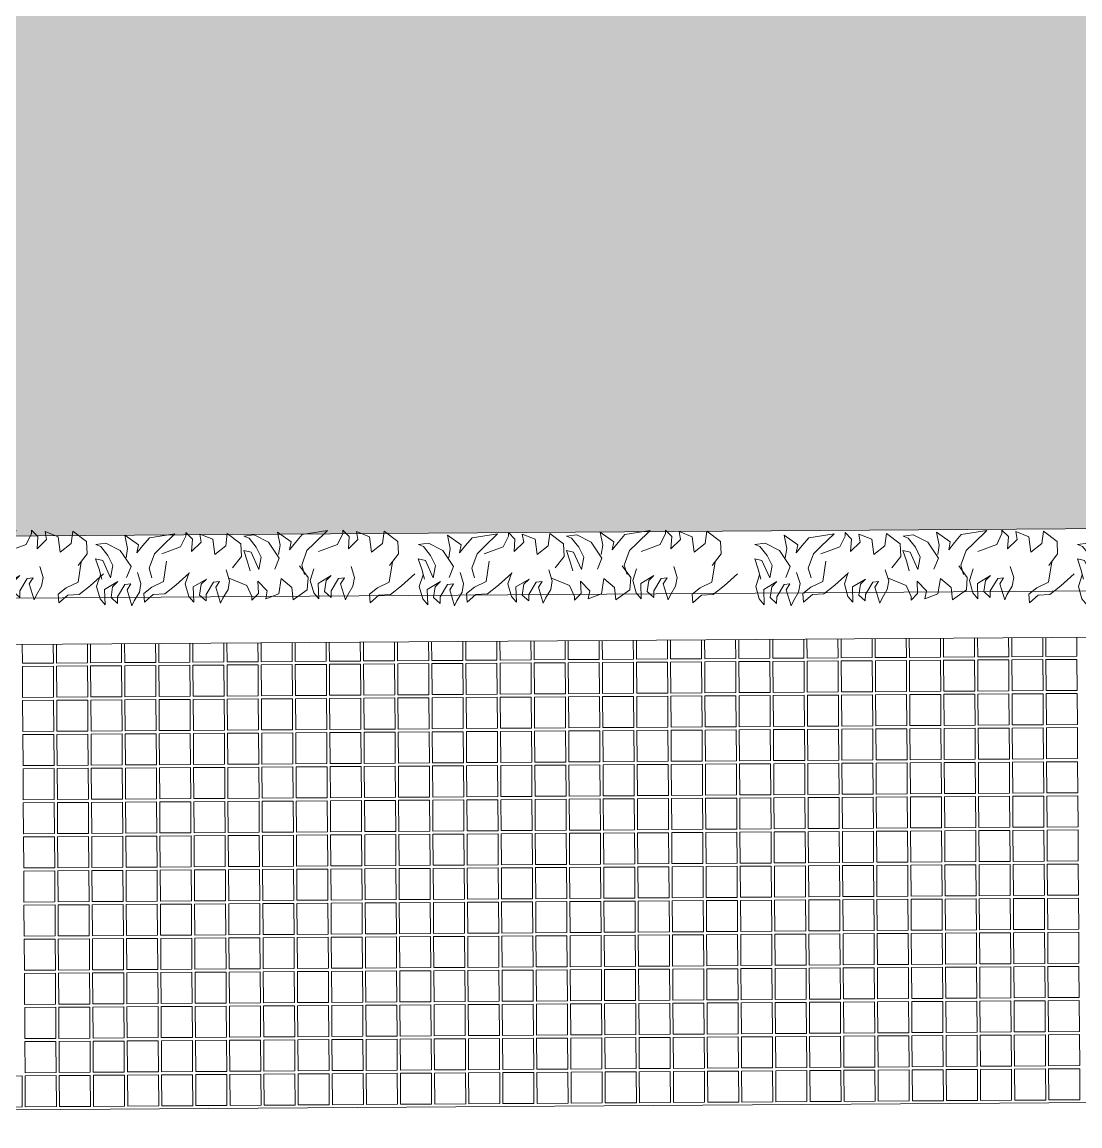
# Model space of a CAD drawing. Header units: millimetres. Extents: x -225363 to 347188, y -782467 to 813415.
# Drawn here: x 32867 to 36278, y 14991 to 18549 of the extents above; entities that cross this region are included whole.
import ezdxf

# ---------------------------------------------------------------- set-up
doc = ezdxf.new("R2010")
doc.units = ezdxf.units.MM
doc.layers.add('Xref SCN', color=8, linetype='Continuous', lineweight=0)
pattern_1 = [(197, (-1424125.8, -442865.07), (-126.479246, -237.872866), [95.25, -285.75]), (287, (-1424185.26, -442833.45), (237.872866, -126.479246), [95.25, -285.75])]

# ---------------------------------------------------------------- blocks, each defined once
blk = doc.blocks.new('tre')
at = {"layer": 'Xref SCN', "ltscale": 100}
for points in [[(220, 3680), (-60, 3640), (-140, 3480), (-230, 3370), (-350, 3380), (-240, 3500), (-230, 3660), (-110, 3810), (60, 3990)], [(350, 2660), (450, 2920), (600, 2990), (650, 2990), (560, 3080), (390, 3070), (520, 3200), (630, 3180), (560, 3360), (350, 3390), (470, 3540), (640, 3560), (500, 3750), (330, 3760), (170, 3640)], [(150, 3110), (0, 3160), (-120, 3140), (-240, 3070), (-310, 3040), (-90, 2970), (-10, 3020), (-20, 2940), (-190, 2840), (-280, 2840), (-200, 2750), (-50, 2770), (20, 2840), (-90, 2660), (-300, 2670), (-220, 2600), (-50, 2550), (110, 2600)], [(300, 2110), (430, 2130), (610, 2090), (480, 2280), (370, 2260), (470, 2340), (580, 2430), (640, 2780), (460, 2600), (360, 2500), (160, 2430), (30, 2470)], [(-30, 1420), (-130, 1680), (-280, 1750), (-330, 1750), (-240, 1840), (-70, 1830), (-200, 1960), (-310, 1940), (-240, 2120), (-30, 2150), (-150, 2300), (-320, 2320), (-180, 2510), (-10, 2520), (150, 2400)], [(70, 1720), (210, 1680), (350, 1630), (330, 1730), (90, 1840), (260, 1870), (400, 1800), (520, 1700), (550, 1630), (570, 1770), (470, 1970), (250, 2120), (100, 2060)], [(290, 500), (390, 760), (540, 830), (590, 830), (500, 920), (330, 910), (460, 1040), (570, 1020), (500, 1200), (290, 1230), (410, 1380), (580, 1400), (440, 1590), (270, 1600), (110, 1480)], [(80, 1390), (-70, 1440), (-190, 1420), (-310, 1350), (-380, 1320), (-160, 1250), (-80, 1300), (-90, 1220), (-260, 1120), (-350, 1120), (-270, 1030), (-120, 1050), (-50, 1120), (-160, 940), (-370, 950), (-290, 880), (-120, 830), (40, 880)], [(190, 570), (-90, 530), (-170, 370), (-260, 260), (-380, 270), (-270, 390), (-260, 550), (-140, 700), (30, 880)], [(230, 10), (360, 30), (540, -10), (410, 180), (300, 160), (400, 240), (510, 330), (570, 680), (390, 500), (290, 400), (90, 330), (-40, 370)], [(30, 170), (-120, 220), (-240, 200), (-360, 130), (-430, 100), (-210, 30), (-130, 80), (-140, 0), (-310, -100), (-400, -100), (-320, -190), (-170, -170), (-100, -100), (-210, -280), (-420, -270), (-340, -340), (-170, -390), (-10, -340)], [(-70, -320), (70, -360), (210, -410), (190, -310), (-50, -200), (120, -170), (260, -240), (380, -340), (410, -410), (430, -270), (330, -70), (110, 80), (-40, 20)]]:
    blk.add_lwpolyline(points, dxfattribs=at)
blk = doc.blocks.new('A$C997e597b')
at = {"layer": 'Xref SCN', "ltscale": 3}
for points in [[(31590, 10783.8), (31590.4, 10723.1), (31490.4, 10722.5), (31490, 10783.2)], [(31700, 10784.6), (31700.4, 10723.9), (31600.4, 10723.2), (31600, 10783.9)], [(31810, 10785.3), (31810.4, 10724.6), (31710.4, 10723.9), (31710, 10784.6)], [(31920, 10786.1), (31920.4, 10725.3), (31820.4, 10724.7), (31820, 10785.4)], [(32030, 10786.8), (32030.4, 10726.1), (31930.4, 10725.4), (31930, 10786.1)], [(32140, 10787.5), (32140.4, 10726.8), (32040.4, 10726.1), (32040, 10786.9)], [(32250, 10788.3), (32250.4, 10727.5), (32150.4, 10726.9), (32150, 10787.6)], [(32360, 10789), (32360.4, 10728.3), (32260.4, 10727.6), (32260, 10788.4)], [(32470, 10789.8), (32470.4, 10729), (32370.4, 10728.3), (32370, 10789.1)], [(32580, 10790.5), (32580.4, 10729.7), (32480.4, 10729.1), (32480, 10789.8)], [(29280.1, 10768.3), (29280.5, 10707.7), (29180.5, 10707.1), (29180.1, 10767.6)], [(29390.1, 10769), (29390.5, 10708.5), (29290.5, 10707.8), (29290.1, 10768.4)], [(29500, 10769.8), (29500.5, 10709.2), (29400.5, 10708.5), (29400.1, 10769.1)], [(29610, 10770.5), (29610.5, 10709.9), (29510.5, 10709.3), (29510, 10769.8)], [(29720, 10771.3), (29720.4, 10710.7), (29620.5, 10710), (29620, 10770.6)], [(29830, 10772), (29830.4, 10711.4), (29730.4, 10710.7), (29730, 10771.3)], [(29940, 10772.7), (29940.4, 10712.1), (29840.4, 10711.5), (29840, 10772.1)], [(30050, 10773.5), (30050.4, 10712.9), (29950.4, 10712.2), (29950, 10772.8)], [(30160, 10774.2), (30160.4, 10713.6), (30060.4, 10712.9), (30060, 10773.5)], [(30270, 10775), (30270.4, 10714.3), (30170.4, 10713.7), (30170, 10774.3)], [(30380, 10775.7), (30380.4, 10715.1), (30280.4, 10714.4), (30280, 10775)], [(30490, 10776.4), (30490.4, 10715.8), (30390.4, 10715.1), (30390, 10775.8)], [(30600, 10777.2), (30600.4, 10716.5), (30500.4, 10715.9), (30500, 10776.5)], [(30710, 10777.9), (30710.4, 10717.3), (30610.4, 10716.6), (30610, 10777.2)], [(30820, 10778.7), (30820.4, 10718), (30720.4, 10717.3), (30720, 10778)], [(30930, 10779.4), (30930.4, 10718.7), (30830.4, 10718.1), (30830, 10778.7)], [(31040, 10780.1), (31040.4, 10719.5), (30940.4, 10718.8), (30940, 10779.5)], [(31150, 10780.9), (31150.4, 10720.2), (31050.4, 10719.5), (31050, 10780.2)], [(31260, 10781.6), (31260.4, 10720.9), (31160.4, 10720.3), (31160, 10780.9)], [(31370, 10782.4), (31370.4, 10721.7), (31270.4, 10721), (31270, 10781.7)], [(31480, 10783.1), (31480.4, 10722.4), (31380.4, 10721.7), (31380, 10782.4)]]:
    blk.add_lwpolyline(points, dxfattribs=at)
for points in [[(31380.5, 10711.7), (31480.5, 10712.4), (31481.1, 10612.4), (31381.1, 10611.7)], [(31490.5, 10712.5), (31590.5, 10713.1), (31591.1, 10613.1), (31491.1, 10612.5)], [(31600.5, 10713.2), (31700.5, 10713.9), (31701.1, 10613.9), (31601.1, 10613.2)], [(31710.5, 10713.9), (31810.5, 10714.6), (31811.1, 10614.6), (31711.1, 10613.9)], [(31820.5, 10714.7), (31920.5, 10715.3), (31921.1, 10615.3), (31821.1, 10614.7)], [(31930.5, 10715.4), (32030.5, 10716.1), (32031.1, 10616.1), (31931.1, 10615.4)], [(32040.5, 10716.1), (32140.5, 10716.8), (32141.1, 10616.8), (32041.1, 10616.1)], [(32150.5, 10716.9), (32250.5, 10717.5), (32251.1, 10617.5), (32151.1, 10616.9)], [(32260.5, 10717.6), (32360.5, 10718.3), (32361.1, 10618.3), (32261.1, 10617.6)], [(32370.5, 10718.3), (32470.5, 10719), (32471.1, 10619), (32371.1, 10618.3)], [(32480.5, 10719.1), (32580.5, 10719.7), (32581.1, 10619.7), (32481.1, 10619.1)], [(29180.5, 10697.1), (29280.5, 10697.7), (29281.2, 10597.8), (29181.2, 10597.1)], [(29290.5, 10697.8), (29390.5, 10698.5), (29391.2, 10598.5), (29291.2, 10597.8)], [(29400.5, 10698.5), (29500.5, 10699.2), (29501.2, 10599.2), (29401.2, 10598.5)], [(29510.5, 10699.3), (29610.5, 10699.9), (29611.2, 10599.9), (29511.2, 10599.3)], [(29620.5, 10700), (29720.5, 10700.7), (29721.2, 10600.7), (29621.2, 10600)], [(29730.5, 10700.7), (29830.5, 10701.4), (29831.2, 10601.4), (29731.2, 10600.7)], [(29840.5, 10701.5), (29940.5, 10702.1), (29941.2, 10602.1), (29841.2, 10601.5)], [(29950.5, 10702.2), (30050.5, 10702.9), (30051.2, 10602.9), (29951.2, 10602.2)], [(30060.5, 10702.9), (30160.5, 10703.6), (30161.2, 10603.6), (30061.2, 10602.9)], [(30170.5, 10703.7), (30270.5, 10704.3), (30271.2, 10604.3), (30171.2, 10603.7)], [(30280.5, 10704.4), (30380.5, 10705.1), (30381.2, 10605.1), (30281.2, 10604.4)], [(30390.5, 10705.1), (30490.5, 10705.8), (30491.2, 10605.8), (30391.2, 10605.1)], [(30500.5, 10705.9), (30600.5, 10706.5), (30601.2, 10606.5), (30501.2, 10605.9)], [(30610.5, 10706.6), (30710.5, 10707.3), (30711.2, 10607.3), (30611.2, 10606.6)], [(30720.5, 10707.3), (30820.5, 10708), (30821.2, 10608), (30721.2, 10607.3)], [(30830.5, 10708.1), (30930.5, 10708.7), (30931.2, 10608.7), (30831.2, 10608.1)], [(30940.5, 10708.8), (31040.5, 10709.5), (31041.2, 10609.5), (30941.2, 10608.8)], [(31050.5, 10709.5), (31150.5, 10710.2), (31151.1, 10610.2), (31051.2, 10609.5)], [(31160.5, 10710.3), (31260.5, 10710.9), (31261.1, 10610.9), (31161.1, 10610.3)], [(31270.5, 10711), (31370.5, 10711.7), (31371.1, 10611.7), (31271.1, 10611)], [(31821.2, 10604.7), (31921.2, 10605.3), (31921.9, 10505.3), (31821.9, 10504.7)], [(31931.2, 10605.4), (32031.2, 10606.1), (32031.9, 10506.1), (31931.9, 10505.4)], [(32041.2, 10606.1), (32141.2, 10606.8), (32141.9, 10506.8), (32041.9, 10506.1)], [(32151.2, 10606.9), (32251.2, 10607.5), (32251.9, 10507.5), (32151.9, 10506.9)], [(32261.2, 10607.6), (32361.2, 10608.3), (32361.9, 10508.3), (32261.9, 10507.6)], [(32371.2, 10608.3), (32471.2, 10609), (32471.9, 10509), (32371.9, 10508.3)], [(32481.2, 10609.1), (32581.2, 10609.7), (32581.9, 10509.7), (32481.9, 10509.1)], [(29181.3, 10587.1), (29281.3, 10587.8), (29281.9, 10487.8), (29181.9, 10487.1)], [(29291.3, 10587.8), (29391.3, 10588.5), (29391.9, 10488.5), (29291.9, 10487.8)], [(29401.3, 10588.5), (29501.3, 10589.2), (29501.9, 10489.2), (29401.9, 10488.6)], [(29511.3, 10589.3), (29611.2, 10589.9), (29611.9, 10490), (29511.9, 10489.3)], [(29621.2, 10590), (29721.2, 10590.7), (29721.9, 10490.7), (29621.9, 10490)], [(29731.2, 10590.7), (29831.2, 10591.4), (29831.9, 10491.4), (29731.9, 10490.7)], [(29841.2, 10591.5), (29941.2, 10592.1), (29941.9, 10492.1), (29841.9, 10491.5)], [(29951.2, 10592.2), (30051.2, 10592.9), (30051.9, 10492.9), (29951.9, 10492.2)], [(30061.2, 10592.9), (30161.2, 10593.6), (30161.9, 10493.6), (30061.9, 10492.9)], [(30171.2, 10593.7), (30271.2, 10594.3), (30271.9, 10494.3), (30171.9, 10493.7)], [(30281.2, 10594.4), (30381.2, 10595.1), (30381.9, 10495.1), (30281.9, 10494.4)], [(30391.2, 10595.1), (30491.2, 10595.8), (30491.9, 10495.8), (30391.9, 10495.1)], [(30501.2, 10595.9), (30601.2, 10596.5), (30601.9, 10496.5), (30501.9, 10495.9)], [(30611.2, 10596.6), (30711.2, 10597.3), (30711.9, 10497.3), (30611.9, 10496.6)], [(30721.2, 10597.3), (30821.2, 10598), (30821.9, 10498), (30721.9, 10497.3)], [(30831.2, 10598.1), (30931.2, 10598.7), (30931.9, 10498.7), (30831.9, 10498.1)], [(30941.2, 10598.8), (31041.2, 10599.5), (31041.9, 10499.5), (30941.9, 10498.8)], [(31051.2, 10599.5), (31151.2, 10600.2), (31151.9, 10500.2), (31051.9, 10499.5)], [(31161.2, 10600.3), (31261.2, 10600.9), (31261.9, 10500.9), (31161.9, 10500.3)], [(31271.2, 10601), (31371.2, 10601.7), (31371.9, 10501.7), (31271.9, 10501)], [(31381.2, 10601.7), (31481.2, 10602.4), (31481.9, 10502.4), (31381.9, 10501.7)], [(31491.2, 10602.5), (31591.2, 10603.1), (31591.9, 10503.1), (31491.9, 10502.5)], [(31601.2, 10603.2), (31701.2, 10603.9), (31701.9, 10503.9), (31601.9, 10503.2)], [(31711.2, 10603.9), (31811.2, 10604.6), (31811.9, 10504.6), (31711.9, 10503.9)], [(32371.9, 10498.3), (32471.9, 10499), (32472.6, 10399), (32372.6, 10398.3)], [(32481.9, 10499.1), (32581.9, 10499.7), (32582.6, 10399.7), (32482.6, 10399.1)], [(29182, 10477.1), (29282, 10477.8), (29282.7, 10377.8), (29182.7, 10377.1)], [(29292, 10477.8), (29392, 10478.5), (29392.7, 10378.5), (29292.7, 10377.8)], [(29402, 10478.6), (29502, 10479.2), (29502.7, 10379.2), (29402.7, 10378.6)], [(29512, 10479.3), (29612, 10480), (29612.6, 10380), (29512.7, 10379.3)], [(29622, 10480), (29722, 10480.7), (29722.6, 10380.7), (29622.6, 10380)], [(29732, 10480.8), (29832, 10481.4), (29832.6, 10381.4), (29732.6, 10380.8)], [(29842, 10481.5), (29942, 10482.1), (29942.6, 10382.2), (29842.6, 10381.5)], [(29952, 10482.2), (30052, 10482.9), (30052.6, 10382.9), (29952.6, 10382.2)], [(30062, 10482.9), (30162, 10483.6), (30162.6, 10383.6), (30062.6, 10383)], [(30172, 10483.7), (30272, 10484.3), (30272.6, 10384.3), (30172.6, 10383.7)], [(30282, 10484.4), (30382, 10485.1), (30382.6, 10385.1), (30282.6, 10384.4)], [(30392, 10485.1), (30492, 10485.8), (30492.6, 10385.8), (30392.6, 10385.1)], [(30502, 10485.9), (30602, 10486.5), (30602.6, 10386.5), (30502.6, 10385.9)], [(30612, 10486.6), (30712, 10487.3), (30712.6, 10387.3), (30612.6, 10386.6)], [(30722, 10487.3), (30822, 10488), (30822.6, 10388), (30722.6, 10387.3)], [(30832, 10488.1), (30932, 10488.7), (30932.6, 10388.7), (30832.6, 10388.1)], [(30942, 10488.8), (31042, 10489.5), (31042.6, 10389.5), (30942.6, 10388.8)], [(31052, 10489.5), (31151.9, 10490.2), (31152.6, 10390.2), (31052.6, 10389.5)], [(31161.9, 10490.3), (31261.9, 10490.9), (31262.6, 10390.9), (31162.6, 10390.3)], [(31271.9, 10491), (31371.9, 10491.7), (31372.6, 10391.7), (31272.6, 10391)], [(31381.9, 10491.7), (31481.9, 10492.4), (31482.6, 10392.4), (31382.6, 10391.7)], [(31491.9, 10492.5), (31591.9, 10493.1), (31592.6, 10393.1), (31492.6, 10392.5)], [(31601.9, 10493.2), (31701.9, 10493.9), (31702.6, 10393.9), (31602.6, 10393.2)], [(31711.9, 10493.9), (31811.9, 10494.6), (31812.6, 10394.6), (31712.6, 10393.9)], [(31821.9, 10494.7), (31921.9, 10495.3), (31922.6, 10395.3), (31822.6, 10394.7)], [(31931.9, 10495.4), (32031.9, 10496.1), (32032.6, 10396.1), (31932.6, 10395.4)], [(32041.9, 10496.1), (32141.9, 10496.8), (32142.6, 10396.8), (32042.6, 10396.1)], [(32151.9, 10496.9), (32251.9, 10497.5), (32252.6, 10397.5), (32152.6, 10396.9)], [(32261.9, 10497.6), (32361.9, 10498.3), (32362.6, 10398.3), (32262.6, 10397.6)], [(29182.7, 10367.1), (29282.7, 10367.8), (29283.4, 10267.8), (29183.4, 10267.1)], [(29292.7, 10367.8), (29392.7, 10368.5), (29393.4, 10268.5), (29293.4, 10267.8)], [(29402.7, 10368.6), (29502.7, 10369.2), (29503.4, 10269.2), (29403.4, 10268.6)], [(29512.7, 10369.3), (29612.7, 10370), (29613.4, 10270), (29513.4, 10269.3)], [(29622.7, 10370), (29722.7, 10370.7), (29723.4, 10270.7), (29623.4, 10270)], [(29732.7, 10370.8), (29832.7, 10371.4), (29833.4, 10271.4), (29733.4, 10270.8)], [(29842.7, 10371.5), (29942.7, 10372.2), (29943.4, 10272.2), (29843.4, 10271.5)], [(29952.7, 10372.2), (30052.7, 10372.9), (30053.4, 10272.9), (29953.4, 10272.2)], [(30062.7, 10373), (30162.7, 10373.6), (30163.4, 10273.6), (30063.4, 10273)], [(30172.7, 10373.7), (30272.7, 10374.3), (30273.4, 10274.4), (30173.4, 10273.7)], [(30282.7, 10374.4), (30382.7, 10375.1), (30383.4, 10275.1), (30283.4, 10274.4)], [(30392.7, 10375.1), (30492.7, 10375.8), (30493.4, 10275.8), (30393.4, 10275.2)], [(30502.7, 10375.9), (30602.7, 10376.5), (30603.4, 10276.5), (30503.4, 10275.9)], [(30612.7, 10376.6), (30712.7, 10377.3), (30713.4, 10277.3), (30613.4, 10276.6)], [(30722.7, 10377.3), (30822.7, 10378), (30823.4, 10278), (30723.4, 10277.3)], [(30832.7, 10378.1), (30932.7, 10378.7), (30933.4, 10278.7), (30833.4, 10278.1)], [(30942.7, 10378.8), (31042.7, 10379.5), (31043.3, 10279.5), (30943.4, 10278.8)], [(31052.7, 10379.5), (31152.7, 10380.2), (31153.3, 10280.2), (31053.3, 10279.5)], [(31162.7, 10380.3), (31262.7, 10380.9), (31263.3, 10280.9), (31163.3, 10280.3)], [(31272.7, 10381), (31372.7, 10381.7), (31373.3, 10281.7), (31273.3, 10281)], [(31382.7, 10381.7), (31482.7, 10382.4), (31483.3, 10282.4), (31383.3, 10281.7)], [(31492.7, 10382.5), (31592.7, 10383.1), (31593.3, 10283.1), (31493.3, 10282.5)], [(31602.7, 10383.2), (31702.7, 10383.9), (31703.3, 10283.9), (31603.3, 10283.2)], [(31712.7, 10383.9), (31812.7, 10384.6), (31813.3, 10284.6), (31713.3, 10283.9)], [(31822.7, 10384.7), (31922.7, 10385.3), (31923.3, 10285.3), (31823.3, 10284.7)], [(31932.7, 10385.4), (32032.7, 10386.1), (32033.3, 10286.1), (31933.3, 10285.4)], [(32042.7, 10386.1), (32142.7, 10386.8), (32143.3, 10286.8), (32043.3, 10286.1)], [(32152.7, 10386.9), (32252.7, 10387.5), (32253.3, 10287.5), (32153.3, 10286.9)], [(32262.7, 10387.6), (32362.7, 10388.3), (32363.3, 10288.3), (32263.3, 10287.6)], [(32372.7, 10388.3), (32472.7, 10389), (32473.3, 10289), (32373.3, 10288.3)], [(32482.7, 10389.1), (32582.6, 10389.7), (32583.3, 10289.7), (32483.3, 10289.1)], [(29183.5, 10257.1), (29283.5, 10257.8), (29284.1, 10157.8), (29184.1, 10157.1)], [(29293.5, 10257.8), (29393.5, 10258.5), (29394.1, 10158.5), (29294.1, 10157.8)], [(29403.5, 10258.6), (29503.5, 10259.2), (29504.1, 10159.2), (29404.1, 10158.6)], [(29513.5, 10259.3), (29613.4, 10260), (29614.1, 10160), (29514.1, 10159.3)], [(29623.4, 10260), (29723.4, 10260.7), (29724.1, 10160.7), (29624.1, 10160)], [(29733.4, 10260.8), (29833.4, 10261.4), (29834.1, 10161.4), (29734.1, 10160.8)], [(29843.4, 10261.5), (29943.4, 10262.2), (29944.1, 10162.2), (29844.1, 10161.5)], [(29953.4, 10262.2), (30053.4, 10262.9), (30054.1, 10162.9), (29954.1, 10162.2)], [(30063.4, 10263), (30163.4, 10263.6), (30164.1, 10163.6), (30064.1, 10163)], [(30173.4, 10263.7), (30273.4, 10264.4), (30274.1, 10164.4), (30174.1, 10163.7)], [(30283.4, 10264.4), (30383.4, 10265.1), (30384.1, 10165.1), (30284.1, 10164.4)], [(30393.4, 10265.2), (30493.4, 10265.8), (30494.1, 10165.8), (30394.1, 10165.2)], [(30503.4, 10265.9), (30603.4, 10266.5), (30604.1, 10166.6), (30504.1, 10165.9)], [(30613.4, 10266.6), (30713.4, 10267.3), (30714.1, 10167.3), (30614.1, 10166.6)], [(30723.4, 10267.3), (30823.4, 10268), (30824.1, 10168), (30724.1, 10167.4)], [(30833.4, 10268.1), (30933.4, 10268.7), (30934.1, 10168.7), (30834.1, 10168.1)], [(30943.4, 10268.8), (31043.4, 10269.5), (31044.1, 10169.5), (30944.1, 10168.8)], [(31053.4, 10269.5), (31153.4, 10270.2), (31154.1, 10170.2), (31054.1, 10169.5)], [(31163.4, 10270.3), (31263.4, 10270.9), (31264.1, 10170.9), (31164.1, 10170.3)], [(31273.4, 10271), (31373.4, 10271.7), (31374.1, 10171.7), (31274.1, 10171)], [(31383.4, 10271.7), (31483.4, 10272.4), (31484.1, 10172.4), (31384.1, 10171.7)], [(31493.4, 10272.5), (31593.4, 10273.1), (31594.1, 10173.1), (31494.1, 10172.5)], [(31603.4, 10273.2), (31703.4, 10273.9), (31704.1, 10173.9), (31604.1, 10173.2)], [(31713.4, 10273.9), (31813.4, 10274.6), (31814.1, 10174.6), (31714.1, 10173.9)], [(31823.4, 10274.7), (31923.4, 10275.3), (31924.1, 10175.3), (31824.1, 10174.7)], [(31933.4, 10275.4), (32033.4, 10276.1), (32034.1, 10176.1), (31934.1, 10175.4)], [(32043.4, 10276.1), (32143.4, 10276.8), (32144.1, 10176.8), (32044.1, 10176.1)], [(32153.4, 10276.9), (32253.4, 10277.5), (32254.1, 10177.5), (32154.1, 10176.9)], [(32263.4, 10277.6), (32363.4, 10278.3), (32364.1, 10178.3), (32264.1, 10177.6)], [(32373.4, 10278.3), (32473.4, 10279), (32474.1, 10179), (32374.1, 10178.3)], [(32483.4, 10279.1), (32583.4, 10279.7), (32584, 10179.7), (32484.1, 10179.1)], [(29184.2, 10147.1), (29284.2, 10147.8), (29284.9, 10047.8), (29184.9, 10047.1)], [(29294.2, 10147.8), (29394.2, 10148.5), (29394.9, 10048.5), (29294.9, 10047.8)], [(29404.2, 10148.6), (29504.2, 10149.2), (29504.8, 10049.2), (29404.9, 10048.6)], [(29514.2, 10149.3), (29614.2, 10150), (29614.8, 10050), (29514.8, 10049.3)], [(29624.2, 10150), (29724.2, 10150.7), (29724.8, 10050.7), (29624.8, 10050)], [(29734.2, 10150.8), (29834.2, 10151.4), (29834.8, 10051.4), (29734.8, 10050.8)], [(29844.2, 10151.5), (29944.2, 10152.2), (29944.8, 10052.2), (29844.8, 10051.5)], [(29954.2, 10152.2), (30054.2, 10152.9), (30054.8, 10052.9), (29954.8, 10052.2)], [(30064.2, 10153), (30164.2, 10153.6), (30164.8, 10053.6), (30064.8, 10053)], [(30174.2, 10153.7), (30274.2, 10154.4), (30274.8, 10054.4), (30174.8, 10053.7)], [(30284.2, 10154.4), (30384.2, 10155.1), (30384.8, 10055.1), (30284.8, 10054.4)], [(30394.2, 10155.2), (30494.2, 10155.8), (30494.8, 10055.8), (30394.8, 10055.2)], [(30504.2, 10155.9), (30604.2, 10156.6), (30604.8, 10056.6), (30504.8, 10055.9)], [(30614.2, 10156.6), (30714.2, 10157.3), (30714.8, 10057.3), (30614.8, 10056.6)], [(30724.2, 10157.4), (30824.2, 10158), (30824.8, 10058), (30724.8, 10057.4)], [(30834.2, 10158.1), (30934.2, 10158.8), (30934.8, 10058.8), (30834.8, 10058.1)], [(30944.2, 10158.8), (31044.1, 10159.5), (31044.8, 10059.5), (30944.8, 10058.8)], [(31054.1, 10159.5), (31154.1, 10160.2), (31154.8, 10060.2), (31054.8, 10059.6)], [(31164.1, 10160.3), (31264.1, 10160.9), (31264.8, 10061), (31164.8, 10060.3)], [(31274.1, 10161), (31374.1, 10161.7), (31374.8, 10061.7), (31274.8, 10061)], [(31384.1, 10161.7), (31484.1, 10162.4), (31484.8, 10062.4), (31384.8, 10061.7)], [(31494.1, 10162.5), (31594.1, 10163.1), (31594.8, 10063.1), (31494.8, 10062.5)], [(31604.1, 10163.2), (31704.1, 10163.9), (31704.8, 10063.9), (31604.8, 10063.2)], [(31714.1, 10163.9), (31814.1, 10164.6), (31814.8, 10064.6), (31714.8, 10063.9)], [(31824.1, 10164.7), (31924.1, 10165.3), (31924.8, 10065.3), (31824.8, 10064.7)], [(31934.1, 10165.4), (32034.1, 10166.1), (32034.8, 10066.1), (31934.8, 10065.4)], [(32044.1, 10166.1), (32144.1, 10166.8), (32144.8, 10066.8), (32044.8, 10066.1)], [(32154.1, 10166.9), (32254.1, 10167.5), (32254.8, 10067.5), (32154.8, 10066.9)], [(32264.1, 10167.6), (32364.1, 10168.3), (32364.8, 10068.3), (32264.8, 10067.6)], [(32374.1, 10168.3), (32474.1, 10169), (32474.8, 10069), (32374.8, 10068.3)], [(32484.1, 10169.1), (32584.1, 10169.7), (32584.8, 10069.7), (32484.8, 10069.1)], [(29184.9, 10037.1), (29284.9, 10037.8), (29285.6, 9937.8), (29185.6, 9937.1)], [(29294.9, 10037.8), (29394.9, 10038.5), (29395.6, 9938.5), (29295.6, 9937.8)], [(29404.9, 10038.6), (29504.9, 10039.2), (29505.6, 9939.2), (29405.6, 9938.6)], [(29514.9, 10039.3), (29614.9, 10040), (29615.6, 9940), (29515.6, 9939.3)], [(29624.9, 10040), (29724.9, 10040.7), (29725.6, 9940.7), (29625.6, 9940)], [(29734.9, 10040.8), (29834.9, 10041.4), (29835.6, 9941.4), (29735.6, 9940.8)], [(29844.9, 10041.5), (29944.9, 10042.2), (29945.6, 9942.2), (29845.6, 9941.5)], [(29954.9, 10042.2), (30054.9, 10042.9), (30055.6, 9942.9), (29955.6, 9942.2)], [(30064.9, 10043), (30164.9, 10043.6), (30165.6, 9943.6), (30065.6, 9943)], [(30174.9, 10043.7), (30274.9, 10044.4), (30275.6, 9944.4), (30175.6, 9943.7)], [(30284.9, 10044.4), (30384.9, 10045.1), (30385.6, 9945.1), (30285.6, 9944.4)], [(30394.9, 10045.2), (30494.9, 10045.8), (30495.6, 9945.8), (30395.6, 9945.2)], [(30504.9, 10045.9), (30604.9, 10046.6), (30605.6, 9946.6), (30505.6, 9945.9)], [(30614.9, 10046.6), (30714.9, 10047.3), (30715.6, 9947.3), (30615.6, 9946.6)], [(30724.9, 10047.4), (30824.9, 10048), (30825.6, 9948), (30725.6, 9947.4)], [(30834.9, 10048.1), (30934.9, 10048.8), (30935.5, 9948.8), (30835.6, 9948.1)], [(30944.9, 10048.8), (31044.9, 10049.5), (31045.5, 9949.5), (30945.5, 9948.8)], [(31054.9, 10049.6), (31154.9, 10050.2), (31155.5, 9950.2), (31055.5, 9949.6)], [(31164.9, 10050.3), (31264.9, 10051), (31265.5, 9951), (31165.5, 9950.3)], [(31274.9, 10051), (31374.9, 10051.7), (31375.5, 9951.7), (31275.5, 9951)], [(31384.9, 10051.7), (31484.9, 10052.4), (31485.5, 9952.4), (31385.5, 9951.8)], [(31494.9, 10052.5), (31594.9, 10053.1), (31595.5, 9953.2), (31495.5, 9952.5)], [(31604.9, 10053.2), (31704.9, 10053.9), (31705.5, 9953.9), (31605.5, 9953.2)], [(31714.9, 10053.9), (31814.9, 10054.6), (31815.5, 9954.6), (31715.5, 9953.9)], [(31824.9, 10054.7), (31924.9, 10055.3), (31925.5, 9955.3), (31825.5, 9954.7)], [(31934.9, 10055.4), (32034.9, 10056.1), (32035.5, 9956.1), (31935.5, 9955.4)], [(32044.9, 10056.1), (32144.9, 10056.8), (32145.5, 9956.8), (32045.5, 9956.1)], [(32154.9, 10056.9), (32254.9, 10057.5), (32255.5, 9957.5), (32155.5, 9956.9)], [(32264.9, 10057.6), (32364.9, 10058.3), (32365.5, 9958.3), (32265.5, 9957.6)], [(32374.9, 10058.3), (32474.8, 10059), (32475.5, 9959), (32375.5, 9958.3)], [(32484.8, 10059.1), (32584.8, 10059.7), (32585.5, 9959.7), (32485.5, 9959.1)], [(29405.7, 9928.6), (29505.6, 9929.2), (29506.3, 9829.2), (29406.3, 9828.6)], [(29515.6, 9929.3), (29615.6, 9930), (29616.3, 9830), (29516.3, 9829.3)], [(29625.6, 9930), (29725.6, 9930.7), (29726.3, 9830.7), (29626.3, 9830)], [(29735.6, 9930.8), (29835.6, 9931.4), (29836.3, 9831.4), (29736.3, 9830.8)], [(29845.6, 9931.5), (29945.6, 9932.2), (29946.3, 9832.2), (29846.3, 9831.5)], [(29955.6, 9932.2), (30055.6, 9932.9), (30056.3, 9832.9), (29956.3, 9832.2)], [(30065.6, 9933), (30165.6, 9933.6), (30166.3, 9833.6), (30066.3, 9833)], [(30175.6, 9933.7), (30275.6, 9934.4), (30276.3, 9834.4), (30176.3, 9833.7)], [(30285.6, 9934.4), (30385.6, 9935.1), (30386.3, 9835.1), (30286.3, 9834.4)], [(30395.6, 9935.2), (30495.6, 9935.8), (30496.3, 9835.8), (30396.3, 9835.2)], [(30505.6, 9935.9), (30605.6, 9936.6), (30606.3, 9836.6), (30506.3, 9835.9)], [(30615.6, 9936.6), (30715.6, 9937.3), (30716.3, 9837.3), (30616.3, 9836.6)], [(30725.6, 9937.4), (30825.6, 9938), (30826.3, 9838), (30726.3, 9837.4)], [(30835.6, 9938.1), (30935.6, 9938.8), (30936.3, 9838.8), (30836.3, 9838.1)], [(30945.6, 9938.8), (31045.6, 9939.5), (31046.3, 9839.5), (30946.3, 9838.8)], [(31055.6, 9939.6), (31155.6, 9940.2), (31156.3, 9840.2), (31056.3, 9839.6)], [(31165.6, 9940.3), (31265.6, 9941), (31266.3, 9841), (31166.3, 9840.3)], [(31275.6, 9941), (31375.6, 9941.7), (31376.3, 9841.7), (31276.3, 9841)], [(31385.6, 9941.8), (31485.6, 9942.4), (31486.3, 9842.4), (31386.3, 9841.8)], [(31495.6, 9942.5), (31595.6, 9943.2), (31596.3, 9843.2), (31496.3, 9842.5)], [(31605.6, 9943.2), (31705.6, 9943.9), (31706.3, 9843.9), (31606.3, 9843.2)], [(31715.6, 9944), (31815.6, 9944.6), (31816.3, 9844.6), (31716.3, 9844)], [(31825.6, 9944.7), (31925.6, 9945.3), (31926.3, 9845.4), (31826.3, 9844.7)], [(31935.6, 9945.4), (32035.6, 9946.1), (32036.3, 9846.1), (31936.3, 9845.4)], [(32045.6, 9946.1), (32145.6, 9946.8), (32146.3, 9846.8), (32046.3, 9846.2)], [(32155.6, 9946.9), (32255.6, 9947.5), (32256.3, 9847.5), (32156.3, 9846.9)], [(32265.6, 9947.6), (32365.6, 9948.3), (32366.3, 9848.3), (32266.3, 9847.6)], [(32375.6, 9948.3), (32475.6, 9949), (32476.2, 9849), (32376.3, 9848.3)], [(32485.6, 9949.1), (32585.6, 9949.7), (32586.2, 9849.7), (32486.2, 9849.1)], [(29185.7, 9927.1), (29285.7, 9927.8), (29286.3, 9827.8), (29186.3, 9827.1)], [(29295.7, 9927.8), (29395.7, 9928.5), (29396.3, 9828.5), (29296.3, 9827.8)], [(29956.4, 9822.2), (30056.4, 9822.9), (30057, 9722.9), (29957, 9722.2)], [(30066.4, 9823), (30166.4, 9823.6), (30167, 9723.6), (30067, 9723)], [(30176.4, 9823.7), (30276.4, 9824.4), (30277, 9724.4), (30177, 9723.7)], [(30286.4, 9824.4), (30386.4, 9825.1), (30387, 9725.1), (30287, 9724.4)], [(30396.4, 9825.2), (30496.4, 9825.8), (30497, 9725.8), (30397, 9725.2)], [(30506.4, 9825.9), (30606.4, 9826.6), (30607, 9726.6), (30507, 9725.9)], [(30616.4, 9826.6), (30716.4, 9827.3), (30717, 9727.3), (30617, 9726.6)], [(30726.4, 9827.4), (30826.4, 9828), (30827, 9728), (30727, 9727.4)], [(30836.4, 9828.1), (30936.3, 9828.8), (30937, 9728.8), (30837, 9728.1)], [(30946.3, 9828.8), (31046.3, 9829.5), (31047, 9729.5), (30947, 9728.8)], [(31056.3, 9829.6), (31156.3, 9830.2), (31157, 9730.2), (31057, 9729.6)], [(31166.3, 9830.3), (31266.3, 9831), (31267, 9731), (31167, 9730.3)], [(31276.3, 9831), (31376.3, 9831.7), (31377, 9731.7), (31277, 9731)], [(31386.3, 9831.8), (31486.3, 9832.4), (31487, 9732.4), (31387, 9731.8)], [(31496.3, 9832.5), (31596.3, 9833.2), (31597, 9733.2), (31497, 9732.5)], [(31606.3, 9833.2), (31706.3, 9833.9), (31707, 9733.9), (31607, 9733.2)], [(31716.3, 9834), (31816.3, 9834.6), (31817, 9734.6), (31717, 9734)], [(31826.3, 9834.7), (31926.3, 9835.4), (31927, 9735.4), (31827, 9734.7)], [(31936.3, 9835.4), (32036.3, 9836.1), (32037, 9736.1), (31937, 9735.4)], [(32046.3, 9836.2), (32146.3, 9836.8), (32147, 9736.8), (32047, 9736.2)], [(32156.3, 9836.9), (32256.3, 9837.5), (32257, 9737.6), (32157, 9736.9)], [(32266.3, 9837.6), (32366.3, 9838.3), (32367, 9738.3), (32267, 9737.6)], [(32376.3, 9838.3), (32476.3, 9839), (32477, 9739), (32377, 9738.4)], [(32486.3, 9839.1), (32586.3, 9839.7), (32587, 9739.7), (32487, 9739.1)], [(29186.4, 9817.1), (29286.4, 9817.8), (29287.1, 9717.8), (29187.1, 9717.1)], [(29296.4, 9817.8), (29396.4, 9818.5), (29397, 9718.5), (29297.1, 9717.8)], [(29406.4, 9818.6), (29506.4, 9819.2), (29507, 9719.2), (29407, 9718.6)], [(29516.4, 9819.3), (29616.4, 9820), (29617, 9720), (29517, 9719.3)], [(29626.4, 9820), (29726.4, 9820.7), (29727, 9720.7), (29627, 9720)], [(29736.4, 9820.8), (29836.4, 9821.4), (29837, 9721.4), (29737, 9720.8)], [(29846.4, 9821.5), (29946.4, 9822.2), (29947, 9722.2), (29847, 9721.5)], [(30397.1, 9715.2), (30497.1, 9715.8), (30497.8, 9615.8), (30397.8, 9615.2)], [(30507.1, 9715.9), (30607.1, 9716.6), (30607.8, 9616.6), (30507.8, 9615.9)], [(30617.1, 9716.6), (30717.1, 9717.3), (30717.8, 9617.3), (30617.8, 9616.6)], [(30727.1, 9717.4), (30827.1, 9718), (30827.8, 9618), (30727.8, 9617.4)], [(30837.1, 9718.1), (30937.1, 9718.8), (30937.7, 9618.8), (30837.8, 9618.1)], [(30947.1, 9718.8), (31047.1, 9719.5), (31047.7, 9619.5), (30947.7, 9618.8)], [(31057.1, 9719.6), (31157.1, 9720.2), (31157.7, 9620.2), (31057.7, 9619.6)], [(31167.1, 9720.3), (31267.1, 9721), (31267.7, 9621), (31167.7, 9620.3)], [(31277.1, 9721), (31377.1, 9721.7), (31377.7, 9621.7), (31277.7, 9621)], [(31387.1, 9721.8), (31487.1, 9722.4), (31487.7, 9622.4), (31387.7, 9621.8)], [(31497.1, 9722.5), (31597.1, 9723.2), (31597.7, 9623.2), (31497.7, 9622.5)], [(31607.1, 9723.2), (31707.1, 9723.9), (31707.7, 9623.9), (31607.7, 9623.2)], [(31717.1, 9724), (31817.1, 9724.6), (31817.7, 9624.6), (31717.7, 9624)], [(31827.1, 9724.7), (31927.1, 9725.4), (31927.7, 9625.4), (31827.7, 9624.7)], [(31937.1, 9725.4), (32037.1, 9726.1), (32037.7, 9626.1), (31937.7, 9625.4)], [(32047.1, 9726.2), (32147.1, 9726.8), (32147.7, 9626.8), (32047.7, 9626.2)], [(32157.1, 9726.9), (32257.1, 9727.6), (32257.7, 9627.6), (32157.7, 9626.9)], [(32267.1, 9727.6), (32367.1, 9728.3), (32367.7, 9628.3), (32267.7, 9627.6)], [(32377, 9728.4), (32477, 9729), (32477.7, 9629), (32377.7, 9628.4)], [(32487, 9729.1), (32587, 9729.7), (32587.7, 9629.8), (32487.7, 9629.1)], [(29187.1, 9707.1), (29287.1, 9707.8), (29287.8, 9607.8), (29187.8, 9607.1)], [(29297.1, 9707.8), (29397.1, 9708.5), (29397.8, 9608.5), (29297.8, 9607.8)], [(29407.1, 9708.6), (29507.1, 9709.2), (29507.8, 9609.2), (29407.8, 9608.6)], [(29517.1, 9709.3), (29617.1, 9710), (29617.8, 9610), (29517.8, 9609.3)], [(29627.1, 9710), (29727.1, 9710.7), (29727.8, 9610.7), (29627.8, 9610)], [(29737.1, 9710.8), (29837.1, 9711.4), (29837.8, 9611.4), (29737.8, 9610.8)], [(29847.1, 9711.5), (29947.1, 9712.2), (29947.8, 9612.2), (29847.8, 9611.5)], [(29957.1, 9712.2), (30057.1, 9712.9), (30057.8, 9612.9), (29957.8, 9612.2)], [(30067.1, 9713), (30167.1, 9713.6), (30167.8, 9613.6), (30067.8, 9613)], [(30177.1, 9713.7), (30277.1, 9714.4), (30277.8, 9614.4), (30177.8, 9613.7)], [(30287.1, 9714.4), (30387.1, 9715.1), (30387.8, 9615.1), (30287.8, 9614.4)], [(30947.8, 9608.8), (31047.8, 9609.5), (31048.5, 9509.5), (30948.5, 9508.8)], [(31057.8, 9609.6), (31157.8, 9610.2), (31158.5, 9510.2), (31058.5, 9509.6)], [(31167.8, 9610.3), (31267.8, 9611), (31268.5, 9511), (31168.5, 9510.3)], [(31277.8, 9611), (31377.8, 9611.7), (31378.5, 9511.7), (31278.5, 9511)], [(31387.8, 9611.8), (31487.8, 9612.4), (31488.5, 9512.4), (31388.5, 9511.8)], [(31497.8, 9612.5), (31597.8, 9613.2), (31598.5, 9513.2), (31498.5, 9512.5)], [(31607.8, 9613.2), (31707.8, 9613.9), (31708.5, 9513.9), (31608.5, 9513.2)], [(31717.8, 9614), (31817.8, 9614.6), (31818.5, 9514.6), (31718.5, 9514)], [(31827.8, 9614.7), (31927.8, 9615.4), (31928.5, 9515.4), (31828.5, 9514.7)], [(31937.8, 9615.4), (32037.8, 9616.1), (32038.5, 9516.1), (31938.5, 9515.4)], [(32047.8, 9616.2), (32147.8, 9616.8), (32148.5, 9516.8), (32048.5, 9516.2)], [(32157.8, 9616.9), (32257.8, 9617.6), (32258.5, 9517.6), (32158.5, 9516.9)], [(32267.8, 9617.6), (32367.8, 9618.3), (32368.4, 9518.3), (32268.5, 9517.6)], [(32377.8, 9618.4), (32477.8, 9619), (32478.4, 9519), (32378.4, 9518.4)], [(32487.8, 9619.1), (32587.8, 9619.8), (32588.4, 9519.8), (32488.4, 9519.1)], [(29187.9, 9597.1), (29287.9, 9597.8), (29288.5, 9497.8), (29188.5, 9497.1)], [(29297.9, 9597.8), (29397.8, 9598.5), (29398.5, 9498.5), (29298.5, 9497.8)], [(29407.8, 9598.6), (29507.8, 9599.2), (29508.5, 9499.2), (29408.5, 9498.6)], [(29517.8, 9599.3), (29617.8, 9600), (29618.5, 9500), (29518.5, 9499.3)], [(29627.8, 9600), (29727.8, 9600.7), (29728.5, 9500.7), (29628.5, 9500)], [(29737.8, 9600.8), (29837.8, 9601.4), (29838.5, 9501.4), (29738.5, 9500.8)], [(29847.8, 9601.5), (29947.8, 9602.2), (29948.5, 9502.2), (29848.5, 9501.5)], [(29957.8, 9602.2), (30057.8, 9602.9), (30058.5, 9502.9), (29958.5, 9502.2)], [(30067.8, 9603), (30167.8, 9603.6), (30168.5, 9503.6), (30068.5, 9503)], [(30177.8, 9603.7), (30277.8, 9604.4), (30278.5, 9504.4), (30178.5, 9503.7)], [(30287.8, 9604.4), (30387.8, 9605.1), (30388.5, 9505.1), (30288.5, 9504.4)], [(30397.8, 9605.2), (30497.8, 9605.8), (30498.5, 9505.8), (30398.5, 9505.2)], [(30507.8, 9605.9), (30607.8, 9606.6), (30608.5, 9506.6), (30508.5, 9505.9)], [(30617.8, 9606.6), (30717.8, 9607.3), (30718.5, 9507.3), (30618.5, 9506.6)], [(30727.8, 9607.4), (30827.8, 9608), (30828.5, 9508), (30728.5, 9507.4)], [(30837.8, 9608.1), (30937.8, 9608.8), (30938.5, 9508.8), (30838.5, 9508.1)], [(31388.5, 9501.8), (31488.5, 9502.4), (31489.2, 9402.4), (31389.2, 9401.8)], [(31498.5, 9502.5), (31598.5, 9503.2), (31599.2, 9403.2), (31499.2, 9402.5)], [(31608.5, 9503.2), (31708.5, 9503.9), (31709.2, 9403.9), (31609.2, 9403.2)], [(31718.5, 9504), (31818.5, 9504.6), (31819.2, 9404.6), (31719.2, 9404)], [(31828.5, 9504.7), (31928.5, 9505.4), (31929.2, 9405.4), (31829.2, 9404.7)], [(31938.5, 9505.4), (32038.5, 9506.1), (32039.2, 9406.1), (31939.2, 9405.4)], [(32048.5, 9506.2), (32148.5, 9506.8), (32149.2, 9406.8), (32049.2, 9406.2)], [(32158.5, 9506.9), (32258.5, 9507.6), (32259.2, 9407.6), (32159.2, 9406.9)], [(32268.5, 9507.6), (32368.5, 9508.3), (32369.2, 9408.3), (32269.2, 9407.6)], [(32378.5, 9508.4), (32478.5, 9509), (32479.2, 9409), (32379.2, 9408.4)], [(32488.5, 9509.1), (32588.5, 9509.8), (32589.2, 9409.8), (32489.2, 9409.1)], [(29188.6, 9487.1), (29288.6, 9487.8), (29289.2, 9387.8), (29189.3, 9387.1)], [(29298.6, 9487.8), (29398.6, 9488.5), (29399.2, 9388.5), (29299.2, 9387.8)], [(29408.6, 9488.6), (29508.6, 9489.2), (29509.2, 9389.2), (29409.2, 9388.6)], [(29518.6, 9489.3), (29618.6, 9490), (29619.2, 9390), (29519.2, 9389.3)], [(29628.6, 9490), (29728.6, 9490.7), (29729.2, 9390.7), (29629.2, 9390)], [(29738.6, 9490.8), (29838.6, 9491.4), (29839.2, 9391.4), (29739.2, 9390.8)], [(29848.6, 9491.5), (29948.6, 9492.2), (29949.2, 9392.2), (29849.2, 9391.5)], [(29958.6, 9492.2), (30058.6, 9492.9), (30059.2, 9392.9), (29959.2, 9392.2)], [(30068.6, 9493), (30168.6, 9493.6), (30169.2, 9393.6), (30069.2, 9393)], [(30178.6, 9493.7), (30278.6, 9494.4), (30279.2, 9394.4), (30179.2, 9393.7)], [(30288.6, 9494.4), (30388.6, 9495.1), (30389.2, 9395.1), (30289.2, 9394.4)], [(30398.6, 9495.2), (30498.6, 9495.8), (30499.2, 9395.8), (30399.2, 9395.2)], [(30508.6, 9495.9), (30608.6, 9496.6), (30609.2, 9396.6), (30509.2, 9395.9)], [(30618.6, 9496.6), (30718.6, 9497.3), (30719.2, 9397.3), (30619.2, 9396.6)], [(30728.6, 9497.4), (30828.5, 9498), (30829.2, 9398), (30729.2, 9397.4)], [(30838.5, 9498.1), (30938.5, 9498.8), (30939.2, 9398.8), (30839.2, 9398.1)], [(30948.5, 9498.8), (31048.5, 9499.5), (31049.2, 9399.5), (30949.2, 9398.8)], [(31058.5, 9499.6), (31158.5, 9500.2), (31159.2, 9400.2), (31059.2, 9399.6)], [(31168.5, 9500.3), (31268.5, 9501), (31269.2, 9401), (31169.2, 9400.3)], [(31278.5, 9501), (31378.5, 9501.7), (31379.2, 9401.7), (31279.2, 9401)], [(31829.3, 9394.7), (31929.3, 9395.4), (31929.9, 9295.4), (31829.9, 9294.7)], [(31939.3, 9395.4), (32039.3, 9396.1), (32039.9, 9296.1), (31939.9, 9295.4)], [(32049.3, 9396.2), (32149.3, 9396.8), (32149.9, 9296.8), (32049.9, 9296.2)], [(32159.3, 9396.9), (32259.3, 9397.6), (32259.9, 9297.6), (32159.9, 9296.9)], [(32269.3, 9397.6), (32369.2, 9398.3), (32369.9, 9298.3), (32269.9, 9297.6)], [(32379.2, 9398.4), (32479.2, 9399), (32479.9, 9299), (32379.9, 9298.4)], [(32489.2, 9399.1), (32589.2, 9399.8), (32589.9, 9299.8), (32489.9, 9299.1)], [(29079.3, 9376.4), (29179.3, 9377), (29180, 9277), (29080, 9276.4)], [(29189.3, 9377.1), (29289.3, 9377.8), (29290, 9277.8), (29190, 9277.1)], [(29299.3, 9377.8), (29399.3, 9378.5), (29400, 9278.5), (29300, 9277.8)], [(29409.3, 9378.6), (29509.3, 9379.2), (29510, 9279.2), (29410, 9278.6)], [(29519.3, 9379.3), (29619.3, 9380), (29620, 9280), (29520, 9279.3)], [(29629.3, 9380), (29729.3, 9380.7), (29730, 9280.7), (29630, 9280)], [(29739.3, 9380.8), (29839.3, 9381.4), (29840, 9281.4), (29740, 9280.8)], [(29849.3, 9381.5), (29949.3, 9382.2), (29950, 9282.2), (29850, 9281.5)], [(29959.3, 9382.2), (30059.3, 9382.9), (30060, 9282.9), (29960, 9282.2)], [(30069.3, 9383), (30169.3, 9383.6), (30170, 9283.6), (30070, 9283)], [(30179.3, 9383.7), (30279.3, 9384.4), (30280, 9284.4), (30180, 9283.7)], [(30289.3, 9384.4), (30389.3, 9385.1), (30390, 9285.1), (30290, 9284.4)], [(30399.3, 9385.2), (30499.3, 9385.8), (30500, 9285.8), (30400, 9285.2)], [(30509.3, 9385.9), (30609.3, 9386.6), (30610, 9286.6), (30510, 9285.9)], [(30619.3, 9386.6), (30719.3, 9387.3), (30720, 9287.3), (30620, 9286.6)], [(30729.3, 9387.4), (30829.3, 9388), (30829.9, 9288), (30730, 9287.4)], [(30839.3, 9388.1), (30939.3, 9388.8), (30939.9, 9288.8), (30839.9, 9288.1)], [(30949.3, 9388.8), (31049.3, 9389.5), (31049.9, 9289.5), (30949.9, 9288.8)], [(31059.3, 9389.6), (31159.3, 9390.2), (31159.9, 9290.2), (31059.9, 9289.6)], [(31169.3, 9390.3), (31269.3, 9391), (31269.9, 9291), (31169.9, 9290.3)], [(31279.3, 9391), (31379.3, 9391.7), (31379.9, 9291.7), (31279.9, 9291)], [(31389.3, 9391.8), (31489.3, 9392.4), (31489.9, 9292.4), (31389.9, 9291.8)], [(31499.3, 9392.5), (31599.3, 9393.2), (31599.9, 9293.2), (31499.9, 9292.5)], [(31609.3, 9393.2), (31709.3, 9393.9), (31709.9, 9293.9), (31609.9, 9293.2)], [(31719.3, 9394), (31819.3, 9394.6), (31819.9, 9294.6), (31719.9, 9294)]]:
    blk.add_lwpolyline(points, close=True, dxfattribs=at)
blk = doc.blocks.new('Xref SCN')
at = {"layer": 'Xref SCN', "ltscale": 3}
h = blk.add_hatch(dxfattribs=at)
h.set_pattern_fill('CROSS', color=256, scale=30, angle=197)
h.set_pattern_definition(pattern_1)
edge = h.paths.add_edge_path()
edge.add_arc((2267.4, -6083), 1150, 110.6378, 180.3856)
edge.add_line((1117.5, -6090.7), (1124.4, -7115.5))
edge.add_arc((2274.3, -7107.7), 1150, 180.3856, 270.3856)
edge.add_line((2282.1, -8257.7), (21549.9, -8127.6))
edge.add_arc((21542.2, -6977.6), 1150, 270.3853, 360.4402)
edge.add_line((22692.1, -6968.7), (22692.2, -2095.9))
edge.add_arc((21542.2, -2104.7), 1150, 0.4404, 90.3856)
edge.add_line((21534.5, -954.8), (6081.9, -1059))
edge.add_arc((6089.6, -2209), 1150, 90.3854, 160.1332)
edge.add_arc((-23.6, -0.1), 5350, 290.6378, 340.1333, ccw=False)
edge = h.paths.add_edge_path()
edge.add_arc((21542.2, 18280.2), 1150, 0.4403, 104.3699, ccw=False)
edge.add_line((22692.2, 18289), (22692.2, 2404))
edge.add_arc((21542.2, 2395.2), 1150, -89.6144, 0.4403, ccw=False)
edge.add_line((21549.9, 1245.2), (6067.1, 1140.9))
edge.add_arc((6059.3, 2290.9), 1150, 200.6378, 270.3855, ccw=False)
edge.add_arc((-23.6, -0.1), 5350, 20.6378, 28.5953)
edge.add_arc((5234.3, 2862.4), 636.6, 160.1438, 208.3076, ccw=False)
edge.add_arc((7788.2, 2340.3), 3237.9, 44.3307, 166.8197, ccw=False)
edge.add_arc((13743.2, 8157.8), 5087.1, 224.3307, 255.0649)
edge.add_arc((13751.1, 8258.8), 5186.7, 255.2685, 275.8245)
edge.add_arc((13743.2, 8157.8), 5087.1, 276.028, 352.804)
edge.add_arc((13366.1, 8136.4), 5458.9, 353.5222, 372.9617)
edge.add_arc((13743.2, 8157.8), 5087.1, 13.6798, 75.7266)
edge.add_arc((16202.1, 17226.1), 4310.1, 184.5429, 253.7688, ccw=False)
edge.add_arc((12055.2, 16895.7), 150, 104.4177, 184.1801, ccw=False)
edge.add_line((12017.8, 17040.9), (21256.8, 19394.2))
h = blk.add_hatch(dxfattribs=at)
h.set_pattern_fill('CROSS', color=256, scale=30, angle=197)
h.set_pattern_definition(pattern_1)
edge = h.paths.add_edge_path()
edge.add_line((10158.3, 16567.3), (1851.3, 14451.4))
edge.add_arc((2136.7, 13337.4), 1150, 104.3699, 180.3856)
edge.add_line((986.8, 13329.7), (1035.4, 6105.3))
edge.add_arc((2185.4, 6113.1), 1150, 180.3856, 250.1333)
edge.add_arc((-23.6, -0.1), 5350, 54.441, 70.1333, ccw=False)
edge.add_arc((3168.4, 4685.8), 343.2, 256.3943, 333.3422)
edge.add_arc((7788.2, 2340.3), 4837.9, 44.3307, 153.0645, ccw=False)
edge.add_arc((13743.2, 8157.8), 3487.1, 224.3307, 435.8788)
edge.add_arc((16212.7, 17236.7), 5922.7, 187.71586, 254.13812, ccw=False)
edge.add_arc((10541.9, 16468.3), 200, 187.6327, 187.7159, ccw=False)
edge.add_arc((10195, 16421.9), 150, 7.6327, 104.1621)
edge = h.paths.add_edge_path()
edge.add_arc((-13757.9, 9268.2), 1150, 104.3599, 180.4403)
edge.add_line((-14907.8, 9259.4), (-14907.8, 2149))
edge.add_arc((-13757.9, 2157.9), 1150, 180.4403, 270.3856)
edge.add_line((-13750.1, 1007.9), (-6129, 1058.9))
edge.add_arc((-6136.7, 2208.8), 1150, 270.3859, 340.1337)
edge.add_arc((-23.6, -0.1), 5350, 110.6378, 160.1333, ccw=False)
edge.add_arc((-2314.5, 6082.8), 1150, 290.6378, 360.3856)
edge.add_line((-1164.6, 6090.5), (-1205.6, 12195.1))
edge.add_arc((-2355.6, 12187.3), 1150, 0.3856, 104.3599)
edge.add_line((-2640.8, 13301.4), (-14043.1, 10382.3))
edge = h.paths.add_edge_path()
edge.add_line((-13750.1, -8364.8), (-2217.8, -8288))
edge.add_arc((-2225.6, -7138), 1150, 270.3861, 360.3861)
edge.add_line((-1075.6, -7130.3), (-1082.5, -6105.5))
edge.add_arc((-2232.5, -6113.2), 1150, 0.3856, 70.1333)
edge.add_arc((-23.6, -0.1), 5350, 200.6378, 250.1333, ccw=False)
edge.add_arc((-6106.4, -2291.1), 1150, 20.6378, 90.3856)
edge.add_line((-6114.2, -1141.1), (-13765.6, -1192.1))
edge.add_arc((-13757.8, -2342), 1150, 90.3861, 180.441)
edge.add_line((-14907.8, -2350.9), (-14907.8, -7223.7))
edge.add_arc((-13757.9, -7214.9), 1150, 180.4404, 270.3856)
edge.add_arc((-13747.8, -8714.8), 350, 90.3818, 90.3856, ccw=False)
at = {"layer": 'Xref SCN'}
for points in [[(21170.2, 19733.3, -0.487594), (23042.2, 18290.3), (23042.2, 2405.2, -0.414214), (21552.3, 895.2), (6069.4, 790.9, -0.314089), (4655.6, 1762.2, 0.034773), (4366.2, 2393.7, -0.207714), (4299.1, 3176.6, -0.590164), (10354.7, 4847.5, 0.13488), (12521.7, 3580.9, 0.089869), (14241.3, 3447, 0.347953), (18442.7, 7562.2, 0.084808), (18345.4, 9280.2, 0.277747), (14905.5, 12750.1, -0.312002), (11556.6, 16857.8, -0.363881), (11931.2, 17380)], [(21207.3, 19588, -0.487502), (22892.2, 18289.7), (22892.2, 2404.7, -0.41432), (21551.3, 1045.2), (6068.4, 940.9, -0.314089), (4796, 1815.1, 0.034758), (4498, 2465.2, -0.209638), (4443.4, 3135, -0.590839), (10247.4, 4742.7, 0.134894), (12483.3, 3435.9, 0.089898), (14256.8, 3297.8, 0.348027), (18591.6, 7544.4, 0.084905), (18491.3, 9314.8, 0.27766), (14944.8, 12894.8, -0.311833), (11706.2, 16869.4, -0.363628), (11968.3, 17234.7)], [(21256.8, 19394.2, -0.487352), (22692.2, 18289), (22692.2, 2404, -0.414494), (21549.9, 1245.2), (6067.1, 1140.9, -0.314089), (4983.1, 1885.6, 0.034735), (4673.9, 2560.5, -0.213304), (4635.6, 3078.6, -0.591922), (10104.3, 4603, 0.134913), (12432.1, 3242.6, 0.089934), (14277.4, 3098.8, 0.348119), (18790.2, 7520.6, 0.085025), (18686, 9360.9, 0.277545), (14997.4, 13087.8, -0.311589), (11905.6, 16884.7, -0.362797), (12017.8, 17040.9)]]:
    blk.add_lwpolyline(points, format="xyb", close=True, dxfattribs=at)
blk.add_lwpolyline([(1738.7, -4679.2, 0.314089), (767.5, -6093), (774.4, -7117.8, 0.414214), (2284.4, -8607.7), (21552.3, -8477.5, 0.414214), (23042.1, -6967.5), (23042.2, -2094.7, 0.414214), (21532.1, -604.8), (6079.5, -709, 0.314089), (4678.9, -1699.2, -0.219386), (1738.7, -4679.2)], format="xyb", dxfattribs=at)
at = {"layer": 'Xref SCN', "ltscale": 3}
blk.add_blockref('A$C997e597b', (-15258.6, -9923.8), dxfattribs=at)
at = {"layer": 'Xref SCN', "xscale": -0.2340913466629827, "yscale": 0.2340913466629827, "zscale": 0.2340913466629827, "rotation": 269.2799666287764}
for p in [(13249.4, 1069.5), (14253.1, 1069.5), (15293.3, 1069.5), (16378.3, 1069.5), (17418.5, 1069.5)]:
    blk.add_blockref('tre', p, dxfattribs=at)

msp = doc.modelspace()

# ---------------------------------------------------------------- block references
msp.add_blockref('Xref SCN', (18946.5, 15699))

doc.saveas('drawing.dxf')
